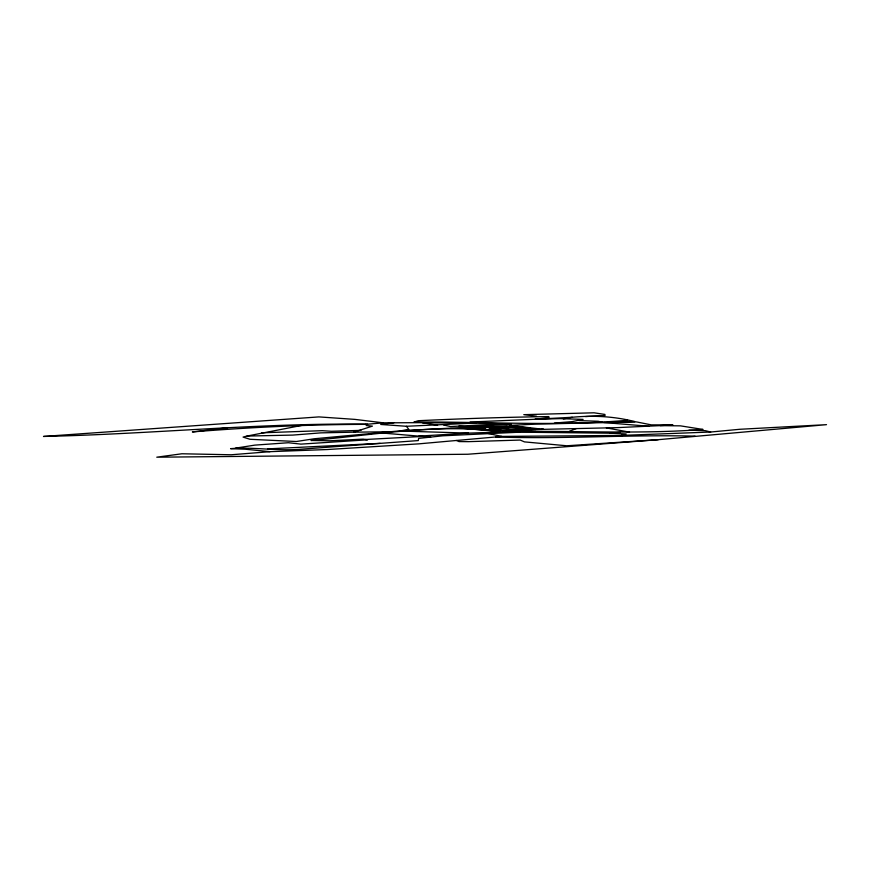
<?xml version="1.0" encoding="UTF-8"?>
<svg xmlns="http://www.w3.org/2000/svg" width="870" height="870" viewBox="0 0 870 870"><rect width="100%" height="100%" fill="white"/><g stroke="black" fill="none" stroke-linecap="round" stroke-linejoin="round"><path stroke-width="1.3" d="M458.947 426.115L469.691 427.126L401.092 430.759L314.211 438.763L296.355 441.514L249.973 439.285L243.078 437.088L246.939 436.066L292.842 435.087L320.867 432.868L353.731 432.172L372.425 426.126L366.444 425.582L365.704 424.364C307.817 424.495 250.005 427.3 192.368 431.922L227.592 427.746M269.983 451.671L231.224 454.771L181.906 453.77L156.774 457.196L467.799 454.249L658.253 439.687L826.5 424.658L739.859 429.28L710.681 432.02L621.126 435.424L501.859 436.414L418.709 443.863L327.62 449.518L269.983 451.671L245.101 449.214L230.561 448.659C253.094 446.854 275.627 450.954 298.171 449.398L418.296 440.579L418.611 438.393L442.754 435.805L519.705 432.183L520.543 431.455C581.399 430.857 642.299 434.13 703.08 429.454L680.449 425.854L660.167 425.626L616.895 427.648L541.314 429.399M470.05 422.015L534.952 419.275L549.003 417.546L548.796 416.599C505.339 417.176 461.742 418.666 418.329 420.71L413.902 422.059C485.058 421.504 556.985 426.517 627.64 420.253M569.404 431.281L576.288 428.573M554.397 423.059L571.981 421.645L583.107 419.383L560.062 418.633L534.952 419.275L572.275 417.263C593.144 415.262 614.285 416.338 634.654 421.558L610.066 422.026M301.368 425.495L246.939 436.066M563.325 418.905L572.275 417.263M235.335 448.17L254.779 445.125L288.405 442.732L300.9 444.124L367.662 439.796L363.16 439.132L329.915 440.785L310.971 440.459C373.698 435.174 437.034 423.201 499.989 431.672L462.72 428.29L512.637 425.767M401.092 430.759L408.878 429.465L406.399 426.278L380.734 424.462L393.914 422.776M519.705 432.183L610 433.195L620.234 432.281M365.704 424.364L383.224 422.82L421.917 422.668L437.621 425.223M418.764 436.131L468.517 433.108L520.543 431.455M660.167 425.626L672.869 424.864L651.325 424.886L636.535 421.917L535.844 424.114L509.602 425.408L543.696 429.345M585.543 416.556L605.052 415.501L604.922 414.435L594.047 412.804L523.794 414.664L536.507 416.208M365.509 439.491L422.526 436.446L430.693 437.099M267.525 448.887L380.157 443.363M479.805 428.997L485.493 428.703L477.271 427.975M515.029 427.17L489.147 428.508L493.649 428.91L522.631 427.344L530.472 427.986L521.434 428.529L526.589 428.964M491.822 430.063L500.859 430.063M658.253 439.687L566.859 445.777L524.447 441.884L520.195 440.057L468.462 441.655L459.023 441.579L456.554 440.492M468.19 426.985L511.158 424.19L499.869 423.951M543.456 429.312L502.719 431.063L504.948 431.444M494.671 430.324L530.7 428.779M261.522 432.825L322.237 430.672L331.296 431.281L360.963 430.367M406.399 426.278L477.293 422.983L502.588 423.799L450.595 426.561L443.45 424.951M695.054 436.131C628.695 434.5 561.998 439.317 495.748 436.957M367.597 424.19C259.38 422.787 151.641 434.13 43.5 436.446L318.909 416.904L354.862 419.383L383.224 422.82M422.298 422.733L475.749 423.168M390.456 431.759L353.731 432.172M468.517 433.108L403.615 431.139M688.942 430.161L705.276 430.683L710.681 432.02M578.702 420.569L598.245 421.276L602.421 422.244M610 433.195L626.161 433.956L621.126 435.424L621.974 436.305M603.704 422.505L649.063 426.289M511.19 427.377L523.109 428.366M500.631 426.778L509.048 427.485M383.213 433.097L422.526 436.446M606.379 427.888L629.543 432.151M487.2 433.271L501.859 436.414M506.557 426.474L471.627 428.257L499.684 430.77L535.028 429.258L506.557 426.474M532.657 429.171L514.67 430.117L535.898 429.443L532.657 429.171"/></g></svg>
